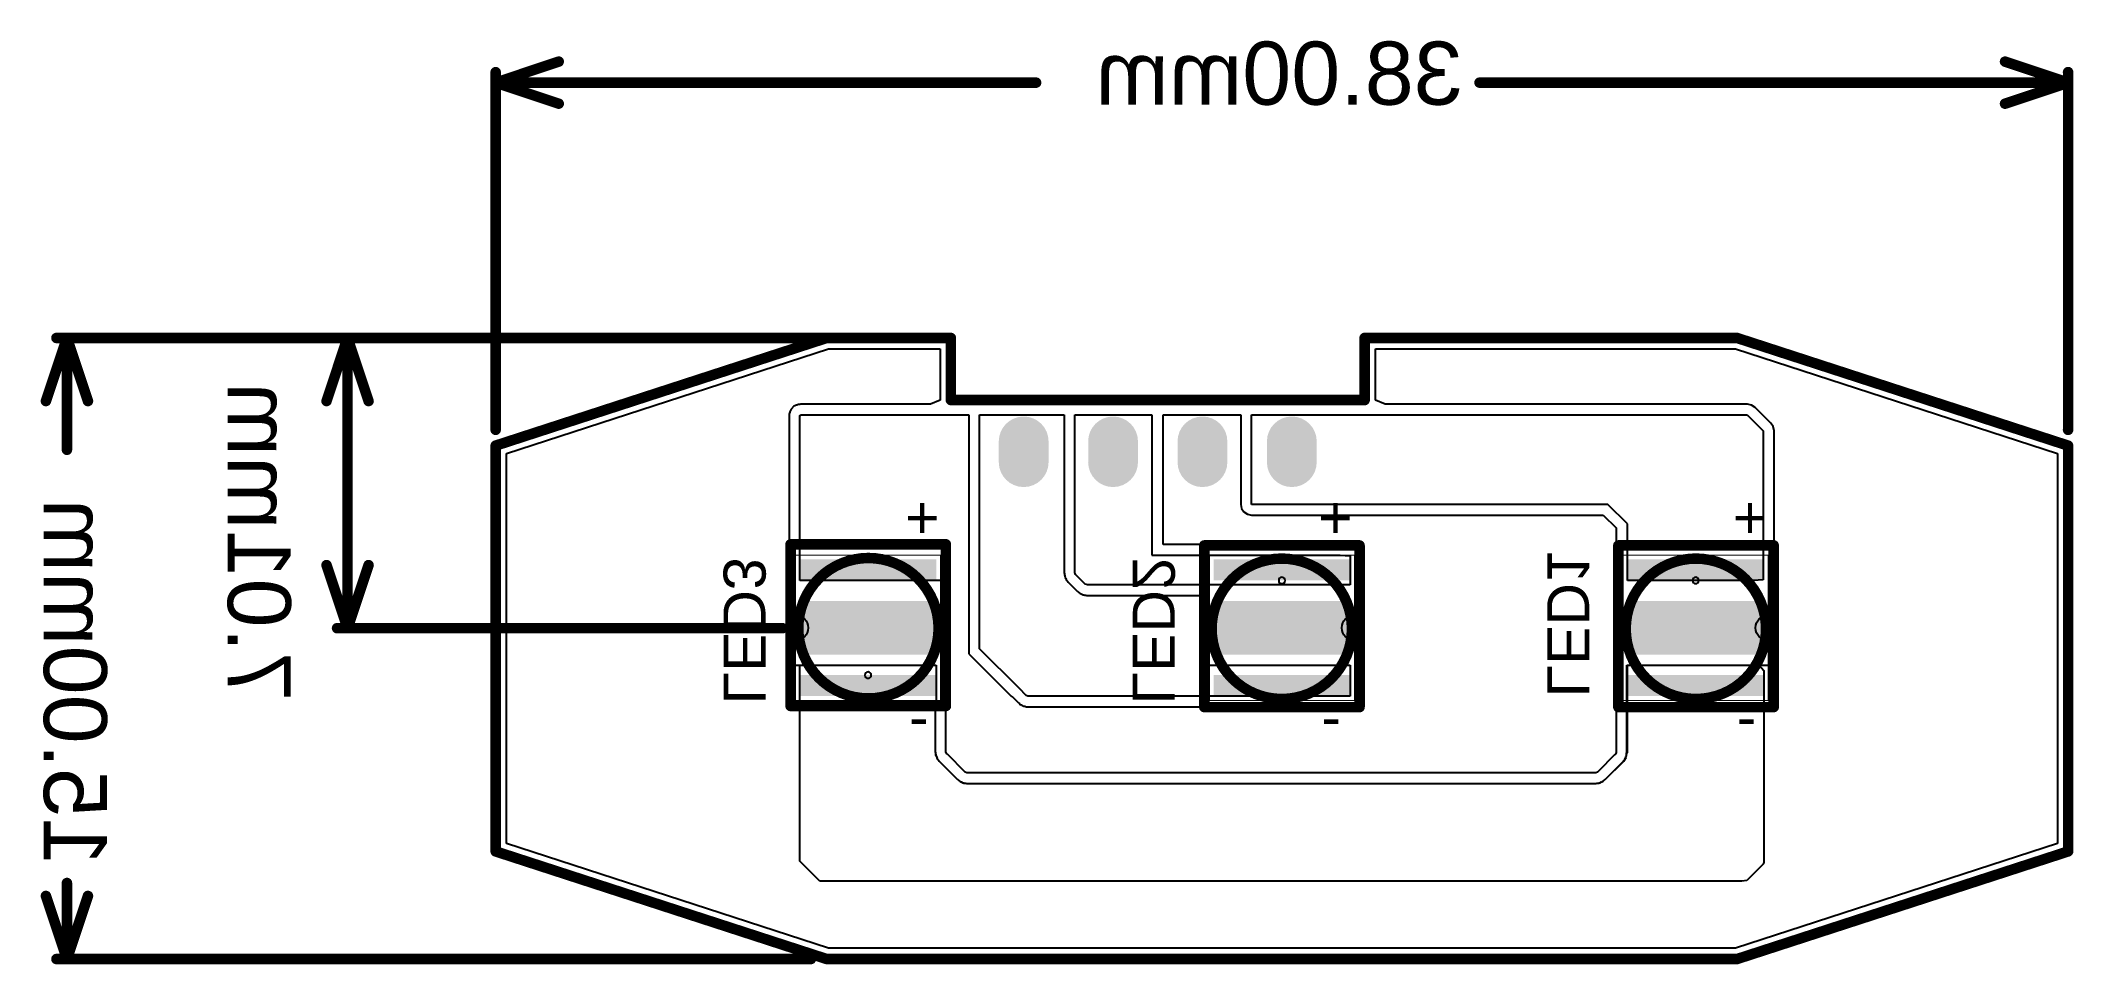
# Model space of a CAD drawing. Header units: inches. Extents: x -49 to 0.1, y -2.7 to 19.6.
import ezdxf

# ---------------------------------------------------------------- set-up
doc = ezdxf.new("R2010")
doc.units = ezdxf.units.IN
for name, color, linetype in [('Board Layer Stack Bottom Overlay', 54, 'Continuous'), ('Board Layer Stack Bottom Solder', 6, 'Continuous'), ('Board Shape', 216, 'Continuous'), ('Bottom Paste', 16, 'Continuous'), ('Copper Layer', 5, 'Continuous'), ('Dimensions', 6, 'Continuous'), ('Fabrication info', 56, 'Continuous')]:
    doc.layers.add(name, color=color, linetype=linetype)
doc.styles.add('Arial', font='', dxfattribs={"height": 0.2})
doc.styles.get('Arial').set_extended_font_data('Arial')

# ---------------------------------------------------------------- blocks, each defined once
blk = doc.blocks.new('T__________B_1')
at = {"layer": 'Board Layer Stack Bottom Solder'}
h = blk.add_hatch(color=6, dxfattribs=at)
edge = h.paths.add_edge_path()
edge.add_arc((-0.033, -0.178), 0.602, 180, 360)
edge.add_line((0.569, -0.178), (0.569, 0.322))
edge.add_arc((-0.033, 0.322), 0.602, 0, 180)
edge.add_line((-0.634, 0.322), (-0.634, -0.178))
at = {"layer": 'Bottom Paste'}
h = blk.add_hatch(color=16, dxfattribs=at)
edge = h.paths.add_edge_path()
edge.add_arc((-0.033, -0.178), 0.5, 180, 360)
edge.add_line((0.467, -0.178), (0.467, 0.322))
edge.add_arc((-0.033, 0.322), 0.5, 0, 180)
edge.add_line((-0.533, 0.322), (-0.533, -0.178))
at = {"layer": 'Copper Layer'}
h = blk.add_hatch(color=5, dxfattribs=at)
edge = h.paths.add_edge_path()
edge.add_arc((-0.033, -0.178), 0.5, 180, 360)
edge.add_line((0.467, -0.178), (0.467, 0.322))
edge.add_arc((-0.033, 0.322), 0.5, 0, 180)
edge.add_line((-0.533, 0.322), (-0.533, -0.178))
blk = doc.blocks.new('T__________B_2')
at = {"layer": 'Board Layer Stack Bottom Solder'}
h = blk.add_hatch(color=6, dxfattribs=at)
edge = h.paths.add_edge_path()
edge.add_arc((-0.11, -0.25), 0.602, 180, 360)
edge.add_line((0.491, -0.25), (0.491, 0.25))
edge.add_arc((-0.11, 0.25), 0.602, 0, 180)
edge.add_line((-0.712, 0.25), (-0.712, -0.25))
at = {"layer": 'Bottom Paste'}
h = blk.add_hatch(color=16, dxfattribs=at)
edge = h.paths.add_edge_path()
edge.add_arc((-0.11, -0.25), 0.5, 180, 360)
edge.add_line((0.39, -0.25), (0.39, 0.25))
edge.add_arc((-0.11, 0.25), 0.5, 0, 180)
edge.add_line((-0.61, 0.25), (-0.61, -0.25))
at = {"layer": 'Copper Layer'}
h = blk.add_hatch(color=5, dxfattribs=at)
edge = h.paths.add_edge_path()
edge.add_arc((-0.11, -0.25), 0.5, 180, 360)
edge.add_line((0.39, -0.25), (0.39, 0.25))
edge.add_arc((-0.11, 0.25), 0.5, 0, 180)
edge.add_line((-0.61, 0.25), (-0.61, -0.25))
blk = doc.blocks.new('T__________B_3')
at = {"layer": 'Board Layer Stack Bottom Solder'}
h = blk.add_hatch(color=6, dxfattribs=at)
edge = h.paths.add_edge_path()
edge.add_arc((0.244, -0.301), 0.602, 180, 360)
edge.add_line((0.846, -0.301), (0.846, 0.199))
edge.add_arc((0.244, 0.199), 0.602, 0, 180)
edge.add_line((-0.357, 0.199), (-0.357, -0.301))
at = {"layer": 'Bottom Paste'}
h = blk.add_hatch(color=16, dxfattribs=at)
edge = h.paths.add_edge_path()
edge.add_arc((0.244, -0.301), 0.5, 180, 360)
edge.add_line((0.744, -0.301), (0.744, 0.199))
edge.add_arc((0.244, 0.199), 0.5, 0, 180)
edge.add_line((-0.256, 0.199), (-0.256, -0.301))
at = {"layer": 'Copper Layer'}
h = blk.add_hatch(color=5, dxfattribs=at)
edge = h.paths.add_edge_path()
edge.add_arc((0.244, -0.301), 0.5, 180, 360)
edge.add_line((0.744, -0.301), (0.744, 0.199))
edge.add_arc((0.244, 0.199), 0.5, 0, 180)
edge.add_line((-0.256, 0.199), (-0.256, -0.301))
blk = doc.blocks.new('T__________B_4')
at = {"layer": 'Board Layer Stack Bottom Solder'}
h = blk.add_hatch(color=6, dxfattribs=at)
edge = h.paths.add_edge_path()
edge.add_arc((0.599, -0.33), 0.602, 180, 360)
edge.add_line((1.2, -0.33), (1.2, 0.17))
edge.add_arc((0.599, 0.17), 0.602, 0, 180)
edge.add_line((-0.003, 0.17), (-0.003, -0.33))
at = {"layer": 'Bottom Paste'}
h = blk.add_hatch(color=16, dxfattribs=at)
edge = h.paths.add_edge_path()
edge.add_arc((0.599, -0.33), 0.5, 180, 360)
edge.add_line((1.099, -0.33), (1.099, 0.17))
edge.add_arc((0.599, 0.17), 0.5, 0, 180)
edge.add_line((0.099, 0.17), (0.099, -0.33))
at = {"layer": 'Copper Layer'}
h = blk.add_hatch(color=5, dxfattribs=at)
edge = h.paths.add_edge_path()
edge.add_arc((0.599, -0.33), 0.5, 180, 360)
edge.add_line((1.099, -0.33), (1.099, 0.17))
edge.add_arc((0.599, 0.17), 0.5, 0, 180)
edge.add_line((0.099, 0.17), (0.099, -0.33))
blk = doc.blocks.new('LED_SPHWH2L3D30CD4QTP3_B_5')
at = {"layer": 'Board Layer Stack Bottom Solder'}
for points in [[(-1.651, 1.651), (-1.143, 1.651), (-1.143, -1.651), (-1.651, -1.651)], [(-0.6477, 1.651), (0.6477, 1.651), (0.6477, -1.651), (-0.6477, -1.651)], [(1.143, 1.651), (1.651, 1.651), (1.651, -1.651), (1.143, -1.651)]]:
    blk.add_hatch(color=6, dxfattribs=at).paths.add_polyline_path(points)
at = {"layer": 'Bottom Paste'}
for points in [[(-1.651, 1.651), (-1.143, 1.651), (-1.143, -1.651), (-1.651, -1.651)], [(-0.6477, 1.651), (0.6477, 1.651), (0.6477, -1.651), (-0.6477, -1.651)], [(1.143, 1.651), (1.651, 1.651), (1.651, -1.651), (1.143, -1.651)]]:
    blk.add_hatch(color=16, dxfattribs=at).paths.add_polyline_path(points)
at = {"layer": 'Copper Layer'}
for points in [[(-1.651, 1.651), (-1.143, 1.651), (-1.143, -1.651), (-1.651, -1.651)], [(-0.6477, 1.651), (0.6477, 1.651), (0.6477, -1.651), (-0.6477, -1.651)], [(1.143, 1.651), (1.651, 1.651), (1.651, -1.651), (1.143, -1.651)]]:
    blk.add_hatch(color=5, dxfattribs=at).paths.add_polyline_path(points)
at = {"layer": 'Fabrication info'}
for points, format in [([(-1.7526, 1.7526, 0.0254, 0.0254, 0), (1.7526, 1.7526, 0.0254, 0.0254, 0)], "xyseb"), ([(-1.7526, 1.7526, 0.0254, 0.0254, 0), (-1.7526, -1.7526, 0.0254, 0.0254, 0)], "xyseb"), ([(0.3048, 1.7526, -1), (-0.3048, 1.7526)], "xyb"), ([(1.7526, 1.7526, 0.0254, 0.0254, 0), (1.7526, -1.7526, 0.0254, 0.0254, 0)], "xyseb"), ([(-1.7526, -1.7526, 0.0254, 0.0254, 0), (1.7526, -1.7526, 0.0254, 0.0254, 0)], "xyseb")]:
    blk.add_lwpolyline(points, format=format, dxfattribs=at)
for points, format in [([(-1.75895, 1.7526, 0.0127, 0.0127, 1), (-1.74625, 1.7526, 0.0127, 0.0127, 1)], "xyseb"), ([(-1.75895, 1.7526, 0.0127, 0.0127, 1), (-1.74625, 1.7526, 0.0127, 0.0127, 1)], "xyseb"), ([(-0.3048, 1.7526, 1), (-0.3048, 1.7526, 1)], "xyb"), ([(0.3048, 1.7526, 1), (0.3048, 1.7526, 1)], "xyb"), ([(1.74625, 1.7526, 0.0127, 0.0127, 1), (1.75895, 1.7526, 0.0127, 0.0127, 1)], "xyseb"), ([(1.74625, 1.7526, 0.0127, 0.0127, 1), (1.75895, 1.7526, 0.0127, 0.0127, 1)], "xyseb"), ([(-1.0668, 0, 1), (-1.2192, 0, 1)], "xyb"), ([(-1.2192, 0, 1), (-1.2192, 0, 1)], "xyb"), ([(-1.0668, 0, 1), (-1.0668, 0, 1)], "xyb"), ([(-1.75895, -1.7526, 0.0127, 0.0127, 1), (-1.74625, -1.7526, 0.0127, 0.0127, 1)], "xyseb"), ([(-1.75895, -1.7526, 0.0127, 0.0127, 1), (-1.74625, -1.7526, 0.0127, 0.0127, 1)], "xyseb"), ([(1.74625, -1.7526, 0.0127, 0.0127, 1), (1.75895, -1.7526, 0.0127, 0.0127, 1)], "xyseb"), ([(1.74625, -1.7526, 0.0127, 0.0127, 1), (1.75895, -1.7526, 0.0127, 0.0127, 1)], "xyseb")]:
    blk.add_lwpolyline(points, format=format, close=True, dxfattribs=at)
blk = doc.blocks.new('LED_SPHWH2L3D30CD4QTP3_B_6')
at = {"layer": 'Board Layer Stack Bottom Solder'}
for points in [[(-1.651, 1.651), (-1.143, 1.651), (-1.143, -1.651), (-1.651, -1.651)], [(-0.6477, 1.651), (0.6477, 1.651), (0.6477, -1.651), (-0.6477, -1.651)], [(1.143, 1.651), (1.651, 1.651), (1.651, -1.651), (1.143, -1.651)]]:
    blk.add_hatch(color=6, dxfattribs=at).paths.add_polyline_path(points)
at = {"layer": 'Bottom Paste'}
for points in [[(-1.651, 1.651), (-1.143, 1.651), (-1.143, -1.651), (-1.651, -1.651)], [(-0.6477, 1.651), (0.6477, 1.651), (0.6477, -1.651), (-0.6477, -1.651)], [(1.143, 1.651), (1.651, 1.651), (1.651, -1.651), (1.143, -1.651)]]:
    blk.add_hatch(color=16, dxfattribs=at).paths.add_polyline_path(points)
at = {"layer": 'Copper Layer'}
for points in [[(-1.651, 1.651), (-1.143, 1.651), (-1.143, -1.651), (-1.651, -1.651)], [(-0.6477, 1.651), (0.6477, 1.651), (0.6477, -1.651), (-0.6477, -1.651)], [(1.143, 1.651), (1.651, 1.651), (1.651, -1.651), (1.143, -1.651)]]:
    blk.add_hatch(color=5, dxfattribs=at).paths.add_polyline_path(points)
at = {"layer": 'Fabrication info'}
for points, format in [([(1.7526, 1.7526, 0.0254, 0.0254, 0), (-1.7526, 1.7526, 0.0254, 0.0254, 0)], "xyseb"), ([(-1.7526, -1.7526, 0.0254, 0.0254, 0), (-1.7526, 1.7526, 0.0254, 0.0254, 0)], "xyseb"), ([(0.3048, 1.7526, -1), (-0.3048, 1.7526)], "xyb"), ([(1.7526, -1.7526, 0.0254, 0.0254, 0), (1.7526, 1.7526, 0.0254, 0.0254, 0)], "xyseb"), ([(1.7526, -1.7526, 0.0254, 0.0254, 0), (-1.7526, -1.7526, 0.0254, 0.0254, 0)], "xyseb")]:
    blk.add_lwpolyline(points, format=format, dxfattribs=at)
for points, format in [([(-1.75895, 1.7526, 0.0127, 0.0127, 1), (-1.74625, 1.7526, 0.0127, 0.0127, 1)], "xyseb"), ([(-1.75895, 1.7526, 0.0127, 0.0127, 1), (-1.74625, 1.7526, 0.0127, 0.0127, 1)], "xyseb"), ([(-0.3048, 1.7526, 1), (-0.3048, 1.7526, 1)], "xyb"), ([(0.3048, 1.7526, 1), (0.3048, 1.7526, 1)], "xyb"), ([(1.74625, 1.7526, 0.0127, 0.0127, 1), (1.75895, 1.7526, 0.0127, 0.0127, 1)], "xyseb"), ([(1.74625, 1.7526, 0.0127, 0.0127, 1), (1.75895, 1.7526, 0.0127, 0.0127, 1)], "xyseb"), ([(-1.0668, 0, 1), (-1.2192, 0, 1)], "xyb"), ([(-1.2192, 0, 1), (-1.2192, 0, 1)], "xyb"), ([(-1.0668, 0, 1), (-1.0668, 0, 1)], "xyb"), ([(-1.75895, -1.7526, 0.0127, 0.0127, 1), (-1.74625, -1.7526, 0.0127, 0.0127, 1)], "xyseb"), ([(-1.75895, -1.7526, 0.0127, 0.0127, 1), (-1.74625, -1.7526, 0.0127, 0.0127, 1)], "xyseb"), ([(1.74625, -1.7526, 0.0127, 0.0127, 1), (1.75895, -1.7526, 0.0127, 0.0127, 1)], "xyseb"), ([(1.74625, -1.7526, 0.0127, 0.0127, 1), (1.75895, -1.7526, 0.0127, 0.0127, 1)], "xyseb")]:
    blk.add_lwpolyline(points, format=format, close=True, dxfattribs=at)
blk = doc.blocks.new('LED_SPHRD2L3DH20E7W41J_B_7')
at = {"layer": 'Board Layer Stack Bottom Solder'}
for points in [[(-1.651, 1.651), (-1.143, 1.651), (-1.143, -1.651), (-1.651, -1.651)], [(-0.6477, 1.651), (0.6477, 1.651), (0.6477, -1.651), (-0.6477, -1.651)], [(1.143, 1.651), (1.651, 1.651), (1.651, -1.651), (1.143, -1.651)]]:
    blk.add_hatch(color=6, dxfattribs=at).paths.add_polyline_path(points)
at = {"layer": 'Bottom Paste'}
for points in [[(-1.651, 1.651), (-1.143, 1.651), (-1.143, -1.651), (-1.651, -1.651)], [(-0.6477, 1.651), (0.6477, 1.651), (0.6477, -1.651), (-0.6477, -1.651)], [(1.143, 1.651), (1.651, 1.651), (1.651, -1.651), (1.143, -1.651)]]:
    blk.add_hatch(color=16, dxfattribs=at).paths.add_polyline_path(points)
at = {"layer": 'Copper Layer'}
for points in [[(-1.651, 1.651), (-1.143, 1.651), (-1.143, -1.651), (-1.651, -1.651)], [(-0.6477, 1.651), (0.6477, 1.651), (0.6477, -1.651), (-0.6477, -1.651)], [(1.143, 1.651), (1.651, 1.651), (1.651, -1.651), (1.143, -1.651)]]:
    blk.add_hatch(color=5, dxfattribs=at).paths.add_polyline_path(points)
at = {"layer": 'Fabrication info'}
for points, format in [([(1.7526, 1.7526, 0.0254, 0.0254, 0), (-1.7526, 1.7526, 0.0254, 0.0254, 0)], "xyseb"), ([(-1.7526, -1.7526, 0.0254, 0.0254, 0), (-1.7526, 1.7526, 0.0254, 0.0254, 0)], "xyseb"), ([(0.3048, 1.7526, -1), (-0.3048, 1.7526)], "xyb"), ([(1.7526, -1.7526, 0.0254, 0.0254, 0), (1.7526, 1.7526, 0.0254, 0.0254, 0)], "xyseb"), ([(1.7526, -1.7526, 0.0254, 0.0254, 0), (-1.7526, -1.7526, 0.0254, 0.0254, 0)], "xyseb")]:
    blk.add_lwpolyline(points, format=format, dxfattribs=at)
for points, format in [([(-1.75895, 1.7526, 0.0127, 0.0127, 1), (-1.74625, 1.7526, 0.0127, 0.0127, 1)], "xyseb"), ([(-1.75895, 1.7526, 0.0127, 0.0127, 1), (-1.74625, 1.7526, 0.0127, 0.0127, 1)], "xyseb"), ([(-0.3048, 1.7526, 1), (-0.3048, 1.7526, 1)], "xyb"), ([(0.3048, 1.7526, 1), (0.3048, 1.7526, 1)], "xyb"), ([(1.74625, 1.7526, 0.0127, 0.0127, 1), (1.75895, 1.7526, 0.0127, 0.0127, 1)], "xyseb"), ([(1.74625, 1.7526, 0.0127, 0.0127, 1), (1.75895, 1.7526, 0.0127, 0.0127, 1)], "xyseb"), ([(-1.0668, 0, 1), (-1.2192, 0, 1)], "xyb"), ([(-1.2192, 0, 1), (-1.2192, 0, 1)], "xyb"), ([(-1.0668, 0, 1), (-1.0668, 0, 1)], "xyb"), ([(-1.75895, -1.7526, 0.0127, 0.0127, 1), (-1.74625, -1.7526, 0.0127, 0.0127, 1)], "xyseb"), ([(-1.75895, -1.7526, 0.0127, 0.0127, 1), (-1.74625, -1.7526, 0.0127, 0.0127, 1)], "xyseb"), ([(1.74625, -1.7526, 0.0127, 0.0127, 1), (1.75895, -1.7526, 0.0127, 0.0127, 1)], "xyseb"), ([(1.74625, -1.7526, 0.0127, 0.0127, 1), (1.75895, -1.7526, 0.0127, 0.0127, 1)], "xyseb")]:
    blk.add_lwpolyline(points, format=format, close=True, dxfattribs=at)

msp = doc.modelspace()

# ---------------------------------------------------------------- linework, layer by layer
at = {"layer": 'Board Layer Stack Bottom Overlay'}
for points in [[(-30.873, 7.417, 0.254, 0.254, 0), (-27.12, 7.417, 0.254, 0.254, 0)], [(-30.873, 3.512, 0.254, 0.254, 0), (-30.873, 7.417, 0.254, 0.254, 0)], [(-27.12, 3.512, 0.254, 0.254, 0), (-27.12, 7.417, 0.254, 0.254, 0)], [(-20.876, 7.391, 0.254, 0.254, 0), (-17.122, 7.391, 0.254, 0.254, 0)], [(-20.876, 3.486, 0.254, 0.254, 0), (-20.876, 7.391, 0.254, 0.254, 0)], [(-17.122, 3.486, 0.254, 0.254, 0), (-17.122, 7.391, 0.254, 0.254, 0)], [(-10.868, 7.391, 0.254, 0.254, 0), (-7.115, 7.391, 0.254, 0.254, 0)], [(-10.868, 3.486, 0.254, 0.254, 0), (-10.868, 7.391, 0.254, 0.254, 0)], [(-7.115, 3.486, 0.254, 0.254, 0), (-7.115, 7.391, 0.254, 0.254, 0)], [(-30.873, 3.512, 0.254, 0.254, 0), (-27.12, 3.512, 0.254, 0.254, 0)], [(-20.876, 3.486, 0.254, 0.254, 0), (-17.122, 3.486, 0.254, 0.254, 0)], [(-10.868, 3.486, 0.254, 0.254, 0), (-7.115, 3.486, 0.254, 0.254, 0)]]:
    msp.add_lwpolyline(points, format="xyseb", dxfattribs=at)
for points in [[(-30.937, 7.417, 0.127, 0.127, 1), (-30.81, 7.417, 0.127, 0.127, 1)], [(-30.937, 7.417, 0.127, 0.127, 1), (-30.81, 7.417, 0.127, 0.127, 1)], [(-27.183, 7.417, 0.127, 0.127, 1), (-27.056, 7.417, 0.127, 0.127, 1)], [(-27.183, 7.417, 0.127, 0.127, 1), (-27.056, 7.417, 0.127, 0.127, 1)], [(-20.939, 7.391, 0.127, 0.127, 1), (-20.812, 7.391, 0.127, 0.127, 1)], [(-20.939, 7.391, 0.127, 0.127, 1), (-20.812, 7.391, 0.127, 0.127, 1)], [(-17.186, 7.391, 0.127, 0.127, 1), (-17.059, 7.391, 0.127, 0.127, 1)], [(-17.186, 7.391, 0.127, 0.127, 1), (-17.059, 7.391, 0.127, 0.127, 1)], [(-10.932, 7.391, 0.127, 0.127, 1), (-10.805, 7.391, 0.127, 0.127, 1)], [(-10.932, 7.391, 0.127, 0.127, 1), (-10.805, 7.391, 0.127, 0.127, 1)], [(-7.178, 7.391, 0.127, 0.127, 1), (-7.051, 7.391, 0.127, 0.127, 1)], [(-7.178, 7.391, 0.127, 0.127, 1), (-7.051, 7.391, 0.127, 0.127, 1)], [(-30.937, 3.512, 0.127, 0.127, 1), (-30.81, 3.512, 0.127, 0.127, 1)], [(-30.937, 3.512, 0.127, 0.127, 1), (-30.81, 3.512, 0.127, 0.127, 1)], [(-27.183, 3.512, 0.127, 0.127, 1), (-27.056, 3.512, 0.127, 0.127, 1)], [(-27.183, 3.512, 0.127, 0.127, 1), (-27.056, 3.512, 0.127, 0.127, 1)], [(-20.939, 3.486, 0.127, 0.127, 1), (-20.812, 3.486, 0.127, 0.127, 1)], [(-20.939, 3.486, 0.127, 0.127, 1), (-20.812, 3.486, 0.127, 0.127, 1)], [(-17.186, 3.486, 0.127, 0.127, 1), (-17.059, 3.486, 0.127, 0.127, 1)], [(-17.186, 3.486, 0.127, 0.127, 1), (-17.059, 3.486, 0.127, 0.127, 1)], [(-10.932, 3.486, 0.127, 0.127, 1), (-10.805, 3.486, 0.127, 0.127, 1)], [(-10.932, 3.486, 0.127, 0.127, 1), (-10.805, 3.486, 0.127, 0.127, 1)], [(-7.178, 3.486, 0.127, 0.127, 1), (-7.051, 3.486, 0.127, 0.127, 1)], [(-7.178, 3.486, 0.127, 0.127, 1), (-7.051, 3.486, 0.127, 0.127, 1)]]:
    msp.add_lwpolyline(points, format="xyseb", close=True, dxfattribs=at)
at = {"layer": 'Board Shape'}
for points in [[(-38, 9.801, 0.254, 0.254, 0), (-30, 12.401, 0.254, 0.254, 0)], [(-30, 12.401, 0.254, 0.254, 0), (-27, 12.401, 0.254, 0.254, 0)], [(-27, 10.901, 0.254, 0.254, 0), (-27, 12.399, 0.254, 0.254, 0)], [(-17, 10.902, 0.254, 0.254, 0), (-17, 12.401, 0.254, 0.254, 0)], [(-17, 12.401, 0.254, 0.254, 0), (-8, 12.401, 0.254, 0.254, 0)], [(-8, 12.401, 0.254, 0.254, 0), (0, 9.801, 0.254, 0.254, 0)], [(-27, 10.901, 0.254, 0.254, 0), (-17, 10.901, 0.254, 0.254, 0)], [(-38, 0, 0.254, 0.254, 0), (-38, 9.801, 0.254, 0.254, 0)], [(0, 0, 0.254, 0.254, 0), (0, 9.801, 0.254, 0.254, 0)], [(-38, 0, 0.254, 0.254, 0), (-30, -2.599, 0.254, 0.254, 0)], [(-8, -2.599, 0.254, 0.254, 0), (0, 0, 0.254, 0.254, 0)], [(-30, -2.599, 0.254, 0.254, 0), (-8, -2.599, 0.254, 0.254, 0)]]:
    msp.add_lwpolyline(points, format="xyseb", dxfattribs=at)
for points in [[(-30.064, 12.401, 0.127, 0.127, 1), (-29.937, 12.401, 0.127, 0.127, 1)], [(-30.064, 12.401, 0.127, 0.127, 1), (-29.937, 12.401, 0.127, 0.127, 1)], [(-27.063, 12.401, 0.127, 0.127, 1), (-26.936, 12.401, 0.127, 0.127, 1)], [(-27.063, 12.399, 0.127, 0.127, 1), (-26.936, 12.399, 0.127, 0.127, 1)], [(-17.064, 12.401, 0.127, 0.127, 1), (-16.937, 12.401, 0.127, 0.127, 1)], [(-17.063, 12.401, 0.127, 0.127, 1), (-16.936, 12.401, 0.127, 0.127, 1)], [(-8.063, 12.401, 0.127, 0.127, 1), (-7.936, 12.401, 0.127, 0.127, 1)], [(-8.063, 12.401, 0.127, 0.127, 1), (-7.936, 12.401, 0.127, 0.127, 1)], [(-27.063, 10.901, 0.127, 0.127, 1), (-26.936, 10.901, 0.127, 0.127, 1)], [(-27.063, 10.901, 0.127, 0.127, 1), (-26.936, 10.901, 0.127, 0.127, 1)], [(-17.064, 10.902, 0.127, 0.127, 1), (-16.937, 10.902, 0.127, 0.127, 1)], [(-17.063, 10.901, 0.127, 0.127, 1), (-16.936, 10.901, 0.127, 0.127, 1)], [(-38.064, 9.801, 0.127, 0.127, 1), (-37.937, 9.801, 0.127, 0.127, 1)], [(-38.064, 9.801, 0.127, 0.127, 1), (-37.937, 9.801, 0.127, 0.127, 1)], [(-0.064, 9.801, 0.127, 0.127, 1), (0.064, 9.801, 0.127, 0.127, 1)], [(-0.064, 9.801, 0.127, 0.127, 1), (0.064, 9.801, 0.127, 0.127, 1)], [(-38.064, 0, 0.127, 0.127, 1), (-37.937, 0, 0.127, 0.127, 1)], [(-38.064, 0, 0.127, 0.127, 1), (-37.937, 0, 0.127, 0.127, 1)], [(-0.064, 0, 0.127, 0.127, 1), (0.064, 0, 0.127, 0.127, 1)], [(-0.064, 0, 0.127, 0.127, 1), (0.064, 0, 0.127, 0.127, 1)], [(-30.064, -2.599, 0.127, 0.127, 1), (-29.937, -2.599, 0.127, 0.127, 1)], [(-30.064, -2.599, 0.127, 0.127, 1), (-29.937, -2.599, 0.127, 0.127, 1)], [(-8.063, -2.599, 0.127, 0.127, 1), (-7.936, -2.599, 0.127, 0.127, 1)], [(-8.063, -2.599, 0.127, 0.127, 1), (-7.936, -2.599, 0.127, 0.127, 1)]]:
    msp.add_lwpolyline(points, format="xyseb", close=True, dxfattribs=at)
at = {"layer": 'Copper Layer'}
for p, q in [((-37.741, 9.613), (-29.959, 12.142)), ((-29.959, 12.142), (-27.259, 12.142)), ((-27.259, 12.142), (-27.259, 10.901)), ((-16.741, 12.142), (-8.041, 12.142)), ((-16.741, 10.902), (-16.741, 12.142)), ((-8.041, 12.142), (-0.259, 9.613)), ((-27.26, 10.9), (-27.491, 10.801)), ((-27.259, 10.901), (-27.26, 10.9)), ((-16.502, 10.8), (-16.741, 10.902)), ((-30.905, 10.541), (-30.91, 10.515)), ((-30.91, 10.515), (-30.91, 6.544)), ((-30.901, 10.587), (-30.905, 10.566)), ((-30.905, 10.566), (-30.905, 10.541)), ((-30.891, 10.611), (-30.901, 10.587)), ((-30.89, 10.615), (-30.891, 10.611)), ((-30.888, 10.618), (-30.89, 10.615)), ((-30.862, 10.681), (-30.888, 10.618)), ((-30.791, 10.752), (-30.862, 10.681)), ((-30.728, 10.778), (-30.791, 10.752)), ((-30.725, 10.78), (-30.728, 10.778)), ((-30.721, 10.781), (-30.725, 10.78)), ((-30.697, 10.791), (-30.721, 10.781)), ((-30.676, 10.795), (-30.697, 10.791)), ((-30.651, 10.795), (-30.676, 10.795)), ((-30.626, 10.8), (-30.651, 10.795)), ((-30.651, 10.515), (-30.649, 10.519)), ((-30.651, 6.544), (-30.651, 10.515)), ((-30.649, 10.519), (-30.643, 10.533)), ((-30.643, 10.533), (-30.629, 10.539)), ((-30.629, 10.539), (-30.626, 10.541)), ((-30.626, 10.541), (-30.626, 10.541)), ((-27.498, 10.8), (-30.626, 10.8)), ((-30.626, 10.541), (-26.568, 10.541)), ((-27.491, 10.801), (-27.498, 10.8)), ((-26.568, 10.541), (-26.568, 4.775)), ((-26.309, 4.897), (-26.309, 10.541)), ((-26.309, 10.541), (-24.262, 10.541)), ((-24.262, 10.541), (-24.262, 6.757)), ((-24.003, 6.757), (-24.003, 10.541)), ((-24.003, 10.541), (-22.139, 10.541)), ((-22.139, 10.541), (-22.139, 7.153)), ((-21.869, 7.412), (-21.869, 10.541)), ((-21.869, 10.541), (-19.995, 10.541)), ((-19.995, 10.541), (-19.995, 8.382)), ((-19.736, 8.382), (-19.736, 10.541)), ((-19.736, 10.541), (-7.773, 10.541)), ((-7.747, 10.8), (-16.502, 10.8)), ((-7.773, 10.541), (-7.749, 10.536)), ((-7.749, 10.536), (-7.729, 10.523)), ((-7.648, 10.78), (-7.747, 10.8)), ((-7.729, 10.523), (-7.384, 10.178)), ((-7.564, 10.724), (-7.648, 10.78)), ((-7.183, 10.343), (-7.564, 10.724)), ((-7.127, 10.259), (-7.183, 10.343)), ((-7.384, 10.178), (-7.371, 10.158)), ((-7.371, 10.158), (-7.366, 10.134)), ((-7.366, 10.134), (-7.366, 6.561)), ((-7.107, 10.16), (-7.127, 10.259)), ((-7.107, 7.306), (-7.107, 10.16)), ((-37.741, 0.188), (-37.741, 9.613)), ((-0.259, 9.613), (-0.259, 0.188)), ((-19.995, 8.382), (-19.975, 8.283)), ((-11.125, 8.382), (-19.736, 8.382)), ((-10.651, 7.908), (-11.125, 8.382)), ((-19.975, 8.283), (-19.919, 8.199)), ((-19.919, 8.199), (-19.835, 8.143)), ((-19.835, 8.143), (-19.736, 8.123)), ((-19.736, 8.123), (-11.232, 8.123)), ((-11.232, 8.123), (-10.922, 7.813)), ((-10.651, 6.544), (-10.651, 7.908)), ((-17.592, 7.412), (-21.869, 7.412)), ((-17.587, 7.411), (-17.592, 7.412)), ((-17.582, 7.412), (-17.587, 7.411)), ((-17.339, 7.402), (-17.582, 7.412)), ((-17.298, 7.392), (-17.339, 7.402)), ((-17.257, 7.386), (-17.298, 7.392)), ((-17.25, 7.381), (-17.257, 7.386)), ((-17.24, 7.379), (-17.25, 7.381)), ((-17.207, 7.354), (-17.24, 7.379)), ((-10.922, 7.813), (-10.922, 4.499)), ((-22.139, 7.153), (-17.592, 7.153)), ((-17.592, 7.153), (-17.349, 7.143)), ((-17.349, 7.143), (-17.349, 7.139)), ((-17.349, 7.139), (-17.349, 6.44)), ((-17.172, 7.332), (-17.207, 7.354)), ((-17.166, 7.325), (-17.172, 7.332)), ((-17.159, 7.319), (-17.166, 7.325)), ((-17.151, 7.306), (-17.159, 7.319)), ((-17.095, 7.306), (-17.151, 7.306)), ((-17.09, 7.147), (-17.095, 7.306)), ((-17.09, 7.146), (-17.09, 7.147)), ((-17.09, 7.139), (-17.09, 7.146)), ((-17.09, 7.054), (-17.09, 7.139)), ((-17.09, 6.44), (-17.09, 7.054)), ((-7.095, 7.306), (-7.107, 7.306)), ((-7.095, 6.29), (-7.095, 7.306)), ((-30.91, 6.544), (-30.905, 6.519)), ((-30.905, 6.519), (-30.905, 6.29)), ((-27.12, 6.544), (-30.651, 6.544)), ((-27.12, 6.302), (-27.12, 6.544)), ((-24.262, 6.757), (-24.262, 6.757)), ((-24.262, 6.757), (-24.262, 6.731)), ((-24.262, 6.731), (-24.257, 6.706)), ((-24.257, 6.706), (-24.257, 6.68)), ((-24.257, 6.68), (-24.247, 6.657)), ((-24.247, 6.657), (-24.247, 6.654)), ((-24.247, 6.654), (-24.247, 6.652)), ((-24.247, 6.652), (-24.246, 6.651)), ((-24.246, 6.651), (-24.242, 6.632)), ((-24.242, 6.632), (-24.241, 6.631)), ((-24.241, 6.631), (-24.241, 6.631)), ((-24.241, 6.631), (-24.234, 6.612)), ((-24.234, 6.612), (-24.225, 6.59)), ((-24.225, 6.59), (-24.225, 6.59)), ((-24.225, 6.59), (-24.224, 6.588)), ((-24.224, 6.588), (-24.21, 6.567)), ((-24.21, 6.567), (-24.2, 6.544)), ((-24.2, 6.544), (-24.182, 6.526)), ((-24.182, 6.526), (-24.168, 6.504)), ((-24.168, 6.504), (-23.938, 6.274)), ((-24.003, 6.731), (-24.003, 6.757)), ((-24.003, 6.757), (-24.003, 6.757)), ((-24.002, 6.73), (-24.003, 6.731)), ((-23.994, 6.711), (-24.002, 6.73)), ((-23.985, 6.689), (-23.994, 6.711)), ((-23.994, 6.711), (-23.994, 6.711)), ((-23.994, 6.711), (-23.994, 6.711)), ((-23.985, 6.688), (-23.985, 6.689)), ((-23.755, 6.458), (-23.985, 6.688)), ((-23.754, 6.457), (-23.755, 6.458)), ((-23.718, 6.443), (-23.754, 6.457)), ((-23.713, 6.44), (-23.718, 6.443)), ((-23.718, 6.443), (-23.718, 6.443)), ((-23.718, 6.443), (-23.718, 6.443)), ((-23.711, 6.44), (-23.713, 6.44)), ((-17.349, 6.44), (-23.711, 6.44)), ((-17.095, 6.415), (-17.09, 6.44)), ((-17.095, 4.524), (-17.095, 6.415)), ((-7.613, 6.544), (-10.651, 6.544)), ((-7.366, 6.561), (-7.613, 6.544)), ((-30.905, 6.29), (-30.905, 4.499)), ((-27.095, 6.302), (-27.12, 6.302)), ((-27.095, 4.499), (-27.095, 6.302)), ((-23.938, 6.274), (-23.917, 6.26)), ((-23.917, 6.26), (-23.899, 6.242)), ((-23.899, 6.242), (-23.875, 6.232)), ((-23.875, 6.232), (-23.854, 6.218)), ((-23.854, 6.218), (-23.853, 6.218)), ((-23.853, 6.218), (-23.818, 6.203)), ((-23.818, 6.203), (-23.812, 6.201)), ((-23.812, 6.201), (-23.812, 6.201)), ((-23.812, 6.201), (-23.811, 6.2)), ((-23.811, 6.2), (-23.785, 6.195)), ((-23.785, 6.195), (-23.762, 6.186)), ((-23.762, 6.186), (-23.736, 6.186)), ((-23.736, 6.186), (-23.711, 6.181)), ((-23.711, 6.181), (-20.905, 6.181)), ((-20.905, 6.181), (-20.905, 4.499)), ((-7.095, 4.499), (-7.095, 6.29)), ((-30.905, 4.499), (-27.354, 4.499)), ((-30.651, -0.21), (-30.651, 4.499)), ((-30.651, 4.499), (-27.354, 4.499)), ((-27.354, 4.499), (-27.354, 3.594)), ((-27.354, 4.499), (-27.354, 3.602)), ((-27.095, 3.496), (-27.095, 4.499)), ((-26.568, 4.775), (-25.543, 3.75)), ((-25.345, 3.933), (-26.309, 4.897)), ((-20.905, 4.499), (-17.349, 4.499)), ((-17.349, 4.499), (-17.349, 4.473)), ((-17.349, 4.473), (-17.349, 3.775)), ((-17.09, 4.499), (-17.095, 4.524)), ((-17.09, 3.75), (-17.09, 4.499)), ((-10.922, 4.499), (-10.922, 2.39)), ((-10.663, 2.39), (-10.663, 4.499)), ((-10.663, 4.499), (-7.095, 4.499)), ((-10.651, 2.379), (-10.651, 4.499)), ((-10.651, 4.499), (-7.469, 4.499)), ((-7.469, 4.499), (-7.349, 4.372)), ((-25.18, 3.768), (-25.345, 3.933)), ((-7.349, 4.372), (-7.349, 1.718)), ((-27.359, 3.595), (-27.379, 3.496)), ((-27.379, 3.496), (-27.379, 2.408)), ((-27.374, 3.495), (-27.379, 3.47)), ((-27.379, 3.47), (-27.379, 2.408)), ((-27.369, 3.546), (-27.374, 3.521)), ((-27.374, 3.521), (-27.374, 3.495)), ((-27.359, 3.57), (-27.369, 3.546)), ((-27.354, 3.602), (-27.359, 3.595)), ((-27.354, 3.594), (-27.359, 3.57)), ((-27.12, 3.47), (-27.115, 3.496)), ((-27.12, 2.408), (-27.12, 3.47)), ((-27.115, 3.496), (-27.095, 3.496)), ((-25.543, 3.75), (-25.528, 3.75)), ((-25.528, 3.75), (-25.363, 3.585)), ((-25.363, 3.585), (-25.342, 3.57)), ((-25.342, 3.57), (-25.324, 3.552)), ((-25.324, 3.552), (-25.3, 3.543)), ((-25.3, 3.543), (-25.279, 3.528)), ((-25.279, 3.528), (-25.278, 3.528)), ((-25.278, 3.528), (-25.237, 3.511)), ((-25.237, 3.511), (-25.235, 3.51)), ((-25.235, 3.51), (-25.21, 3.505)), ((-25.21, 3.505), (-25.187, 3.496)), ((-25.187, 3.496), (-25.161, 3.496)), ((-25.178, 3.767), (-25.18, 3.768)), ((-25.18, 3.768), (-25.18, 3.768)), ((-25.18, 3.768), (-25.18, 3.768)), ((-25.138, 3.75), (-25.178, 3.767)), ((-25.161, 3.496), (-25.136, 3.491)), ((-25.136, 3.75), (-25.138, 3.75)), ((-25.123, 3.75), (-25.136, 3.75)), ((-25.136, 3.75), (-25.136, 3.75)), ((-25.136, 3.491), (-21.255, 3.491)), ((-25.111, 3.75), (-25.123, 3.75)), ((-21.255, 3.75), (-25.111, 3.75)), ((-17.375, 3.75), (-21.255, 3.75)), ((-21.255, 3.491), (-17.375, 3.491)), ((-17.349, 3.75), (-17.375, 3.75)), ((-17.375, 3.75), (-17.375, 3.75)), ((-17.375, 3.491), (-17.375, 3.491)), ((-17.375, 3.491), (-17.349, 3.491)), ((-17.349, 3.775), (-17.349, 3.75)), ((-17.349, 3.491), (-17.324, 3.496)), ((-17.324, 3.496), (-17.095, 3.496)), ((-17.095, 3.725), (-17.09, 3.75)), ((-17.095, 3.496), (-17.095, 3.725)), ((-27.379, 2.408), (-27.374, 2.383)), ((-27.379, 2.408), (-27.374, 2.383)), ((-27.374, 2.383), (-27.374, 2.357)), ((-27.374, 2.383), (-27.374, 2.357)), ((-27.374, 2.357), (-27.364, 2.334)), ((-27.374, 2.357), (-27.369, 2.334)), ((-27.369, 2.334), (-27.359, 2.31)), ((-27.364, 2.334), (-27.359, 2.309)), ((-27.359, 2.31), (-27.359, 2.309)), ((-27.359, 2.309), (-27.358, 2.308)), ((-27.359, 2.309), (-27.358, 2.308)), ((-27.358, 2.308), (-27.341, 2.267)), ((-27.358, 2.308), (-27.341, 2.267)), ((-27.341, 2.267), (-27.341, 2.265)), ((-27.341, 2.267), (-27.341, 2.265)), ((-27.341, 2.265), (-27.327, 2.244)), ((-27.341, 2.265), (-27.34, 2.264)), ((-27.34, 2.264), (-27.33, 2.24)), ((-27.33, 2.24), (-27.33, 2.24)), ((-27.33, 2.24), (-27.317, 2.221)), ((-27.327, 2.244), (-27.317, 2.22)), ((-27.317, 2.221), (-27.299, 2.202)), ((-27.317, 2.22), (-27.299, 2.202)), ((-27.299, 2.202), (-27.285, 2.181)), ((-27.299, 2.202), (-27.285, 2.181)), ((-27.285, 2.181), (-26.837, 1.734)), ((-27.285, 2.181), (-26.837, 1.734)), ((-27.119, 2.407), (-27.12, 2.408)), ((-27.12, 2.408), (-27.12, 2.408)), ((-27.102, 2.366), (-27.119, 2.407)), ((-27.102, 2.364), (-27.102, 2.366)), ((-27.084, 2.346), (-27.102, 2.364)), ((-27.102, 2.364), (-27.102, 2.364)), ((-27.102, 2.364), (-27.102, 2.364)), ((-26.654, 1.917), (-27.084, 2.346)), ((-27.084, 2.346), (-27.084, 2.346)), ((-10.958, 2.329), (-11.352, 1.935)), ((-11.187, 1.734), (-10.739, 2.181)), ((-11.168, 1.752), (-10.757, 2.163)), ((-10.94, 2.347), (-10.958, 2.329)), ((-10.958, 2.329), (-10.958, 2.329)), ((-10.923, 2.389), (-10.94, 2.348)), ((-10.94, 2.348), (-10.94, 2.347)), ((-10.94, 2.347), (-10.94, 2.347)), ((-10.922, 2.39), (-10.923, 2.389)), ((-10.757, 2.163), (-10.743, 2.185)), ((-10.743, 2.185), (-10.725, 2.203)), ((-10.739, 2.181), (-10.683, 2.265)), ((-10.739, 2.181), (-10.739, 2.181)), ((-10.725, 2.203), (-10.711, 2.223)), ((-10.711, 2.223), (-10.702, 2.246)), ((-10.702, 2.246), (-10.701, 2.247)), ((-10.701, 2.247), (-10.7, 2.249)), ((-10.7, 2.249), (-10.684, 2.29)), ((-10.684, 2.29), (-10.683, 2.291)), ((-10.683, 2.265), (-10.663, 2.365)), ((-10.683, 2.291), (-10.682, 2.292)), ((-10.682, 2.292), (-10.673, 2.316)), ((-10.673, 2.316), (-10.668, 2.34)), ((-10.668, 2.365), (-10.663, 2.39)), ((-10.668, 2.34), (-10.668, 2.365)), ((-10.663, 2.367), (-10.651, 2.379)), ((-10.663, 2.365), (-10.663, 2.367)), ((-26.837, 1.734), (-26.816, 1.72)), ((-26.837, 1.734), (-26.816, 1.72)), ((-26.816, 1.72), (-26.798, 1.702)), ((-26.816, 1.72), (-26.798, 1.702)), ((-26.798, 1.702), (-26.775, 1.692)), ((-26.798, 1.702), (-26.778, 1.688)), ((-26.778, 1.688), (-26.778, 1.688)), ((-26.778, 1.688), (-26.755, 1.679)), ((-26.775, 1.692), (-26.753, 1.678)), ((-26.755, 1.679), (-26.753, 1.678)), ((-26.753, 1.678), (-26.752, 1.677)), ((-26.753, 1.678), (-26.752, 1.677)), ((-26.752, 1.677), (-26.711, 1.66)), ((-26.752, 1.677), (-26.711, 1.66)), ((-26.711, 1.66), (-26.71, 1.66)), ((-26.711, 1.66), (-26.71, 1.66)), ((-26.71, 1.66), (-26.685, 1.655)), ((-26.71, 1.66), (-26.708, 1.659)), ((-26.708, 1.659), (-26.685, 1.65)), ((-26.685, 1.655), (-26.661, 1.645)), ((-26.685, 1.65), (-26.661, 1.645)), ((-26.661, 1.645), (-26.636, 1.645)), ((-26.661, 1.645), (-26.636, 1.645)), ((-26.653, 1.917), (-26.654, 1.917)), ((-26.654, 1.917), (-26.654, 1.917)), ((-26.654, 1.917), (-26.654, 1.917)), ((-26.612, 1.9), (-26.653, 1.917)), ((-26.636, 1.645), (-26.611, 1.64)), ((-26.636, 1.645), (-26.611, 1.64)), ((-26.611, 1.899), (-26.612, 1.9)), ((-11.439, 1.899), (-26.611, 1.899)), ((-26.611, 1.899), (-26.611, 1.899)), ((-26.611, 1.899), (-26.611, 1.899)), ((-26.611, 1.64), (-11.413, 1.64)), ((-26.611, 1.64), (-11.413, 1.64)), ((-11.413, 1.899), (-11.439, 1.899)), ((-11.439, 1.899), (-11.439, 1.899)), ((-11.412, 1.9), (-11.413, 1.899)), ((-11.413, 1.64), (-11.388, 1.645)), ((-11.413, 1.64), (-11.388, 1.645)), ((-11.371, 1.917), (-11.412, 1.9)), ((-11.388, 1.645), (-11.363, 1.645)), ((-11.388, 1.645), (-11.363, 1.645)), ((-11.37, 1.917), (-11.371, 1.917)), ((-11.352, 1.935), (-11.37, 1.917)), ((-11.363, 1.645), (-11.339, 1.65)), ((-11.363, 1.645), (-11.357, 1.647)), ((-11.357, 1.647), (-11.35, 1.648)), ((-11.352, 1.935), (-11.352, 1.935)), ((-11.35, 1.648), (-11.333, 1.656)), ((-11.35, 1.648), (-11.35, 1.648)), ((-11.339, 1.65), (-11.315, 1.659)), ((-11.333, 1.656), (-11.314, 1.66)), ((-11.315, 1.659), (-11.314, 1.66)), ((-11.314, 1.66), (-11.313, 1.66)), ((-11.314, 1.66), (-11.313, 1.66)), ((-11.313, 1.66), (-11.272, 1.677)), ((-11.313, 1.66), (-11.272, 1.677)), ((-11.272, 1.677), (-11.271, 1.678)), ((-11.272, 1.677), (-11.271, 1.678)), ((-11.271, 1.678), (-11.249, 1.692)), ((-11.271, 1.678), (-11.269, 1.679)), ((-11.269, 1.679), (-11.246, 1.688)), ((-11.249, 1.692), (-11.226, 1.702)), ((-11.246, 1.688), (-11.226, 1.702)), ((-11.246, 1.688), (-11.246, 1.688)), ((-11.226, 1.702), (-11.208, 1.72)), ((-11.226, 1.702), (-11.208, 1.72)), ((-11.208, 1.72), (-11.187, 1.734)), ((-11.208, 1.72), (-11.187, 1.734)), ((-11.187, 1.734), (-11.168, 1.752)), ((-11.168, 1.752), (-11.168, 1.752)), ((-7.349, 1.718), (-7.349, -0.262)), ((-29.959, -2.34), (-37.741, 0.188)), ((-0.259, 0.188), (-8.041, -2.34)), ((-30.646, -0.233), (-30.651, -0.21)), ((-30.633, -0.253), (-30.646, -0.233)), ((-30.184, -0.703), (-30.633, -0.253)), ((-7.367, -0.306), (-7.764, -0.703)), ((-7.354, -0.286), (-7.367, -0.306)), ((-7.349, -0.262), (-7.354, -0.286)), ((-30.164, -0.716), (-30.184, -0.703)), ((-30.14, -0.721), (-30.164, -0.716)), ((-12.955, -0.721), (-30.14, -0.721)), ((-9.532, -0.721), (-12.955, -0.721)), ((-7.883, -0.721), (-9.532, -0.721)), ((-7.764, -0.703), (-7.883, -0.721)), ((-7.764, -0.703), (-7.764, -0.703)), ((-8.041, -2.34), (-29.959, -2.34))]:
    msp.add_line(p, q, dxfattribs=at)
at = {"layer": 'Dimensions'}
for points in [[(-38, 18.567, 0.254, 0.254, 0), (-36.476, 19.075, 0.254, 0.254, 0)], [(-1.524, 19.075, 0.254, 0.254, 0), (0, 18.567, 0.254, 0.254, 0)], [(-38, 10.182, 0.254, 0.254, 0), (-38, 18.821, 0.254, 0.254, 0)], [(-38, 18.567, 0.254, 0.254, 0), (-24.94, 18.567, 0.254, 0.254, 0)], [(-38, 18.567, 0.254, 0.254, 0), (-36.476, 18.059, 0.254, 0.254, 0)], [(-14.224, 18.567, 0.254, 0.254, 0), (0, 18.567, 0.254, 0.254, 0)], [(-1.524, 18.059, 0.254, 0.254, 0), (0, 18.567, 0.254, 0.254, 0)], [(0, 10.182, 0.254, 0.254, 0), (0, 18.821, 0.254, 0.254, 0)], [(-48.87, 10.877, 0.254, 0.254, 0), (-48.362, 12.401, 0.254, 0.254, 0)], [(-48.616, 12.401, 0.254, 0.254, 0), (-30.381, 12.401, 0.254, 0.254, 0)], [(-48.362, 12.401, 0.254, 0.254, 0), (-47.854, 10.877, 0.254, 0.254, 0)], [(-48.362, 9.7, 0.254, 0.254, 0), (-48.362, 12.401, 0.254, 0.254, 0)], [(-42.088, 10.877, 0.254, 0.254, 0), (-41.58, 12.401, 0.254, 0.254, 0)], [(-41.834, 12.401, 0.254, 0.254, 0), (-27.381, 12.401, 0.254, 0.254, 0)], [(-41.58, 12.401, 0.254, 0.254, 0), (-41.072, 10.877, 0.254, 0.254, 0)], [(-41.58, 8.896, 0.254, 0.254, 0), (-41.58, 12.401, 0.254, 0.254, 0)], [(-41.58, 5.391, 0.254, 0.254, 0), (-41.58, 8.896, 0.254, 0.254, 0)], [(-42.088, 6.915, 0.254, 0.254, 0), (-41.58, 5.391, 0.254, 0.254, 0)], [(-41.58, 5.391, 0.254, 0.254, 0), (-41.072, 6.915, 0.254, 0.254, 0)], [(-41.834, 5.391, 0.254, 0.254, 0), (-31.068, 5.391, 0.254, 0.254, 0)], [(-48.87, -1.075, 0.254, 0.254, 0), (-48.362, -2.599, 0.254, 0.254, 0)], [(-48.362, -2.599, 0.254, 0.254, 0), (-48.362, -0.762, 0.254, 0.254, 0)], [(-48.362, -2.599, 0.254, 0.254, 0), (-47.854, -1.075, 0.254, 0.254, 0)], [(-48.616, -2.599, 0.254, 0.254, 0), (-30.381, -2.599, 0.254, 0.254, 0)]]:
    msp.add_lwpolyline(points, format="xyseb", dxfattribs=at)
for points in [[(-36.54, 19.075, 0.127, 0.127, 1), (-36.413, 19.075, 0.127, 0.127, 1)], [(-1.587, 19.075, 0.127, 0.127, 1), (-1.46, 19.075, 0.127, 0.127, 1)], [(-38.064, 18.821, 0.127, 0.127, 1), (-37.937, 18.821, 0.127, 0.127, 1)], [(-38.064, 18.567, 0.127, 0.127, 1), (-37.937, 18.567, 0.127, 0.127, 1)], [(-38.064, 18.567, 0.127, 0.127, 1), (-37.937, 18.567, 0.127, 0.127, 1)], [(-38.064, 18.567, 0.127, 0.127, 1), (-37.937, 18.567, 0.127, 0.127, 1)], [(-25.003, 18.567, 0.127, 0.127, 1), (-24.876, 18.567, 0.127, 0.127, 1)], [(-14.287, 18.567, 0.127, 0.127, 1), (-14.161, 18.567, 0.127, 0.127, 1)], [(-0.064, 18.821, 0.127, 0.127, 1), (0.064, 18.821, 0.127, 0.127, 1)], [(-0.064, 18.567, 0.127, 0.127, 1), (0.064, 18.567, 0.127, 0.127, 1)], [(-0.064, 18.567, 0.127, 0.127, 1), (0.064, 18.567, 0.127, 0.127, 1)], [(-0.064, 18.567, 0.127, 0.127, 1), (0.064, 18.567, 0.127, 0.127, 1)], [(-36.54, 18.059, 0.127, 0.127, 1), (-36.413, 18.059, 0.127, 0.127, 1)], [(-1.587, 18.059, 0.127, 0.127, 1), (-1.46, 18.059, 0.127, 0.127, 1)], [(-48.679, 12.401, 0.127, 0.127, 1), (-48.552, 12.401, 0.127, 0.127, 1)], [(-48.425, 12.401, 0.127, 0.127, 1), (-48.298, 12.401, 0.127, 0.127, 1)], [(-48.425, 12.401, 0.127, 0.127, 1), (-48.298, 12.401, 0.127, 0.127, 1)], [(-48.425, 12.401, 0.127, 0.127, 1), (-48.298, 12.401, 0.127, 0.127, 1)], [(-41.897, 12.401, 0.127, 0.127, 1), (-41.77, 12.401, 0.127, 0.127, 1)], [(-41.643, 12.401, 0.127, 0.127, 1), (-41.516, 12.401, 0.127, 0.127, 1)], [(-41.643, 12.401, 0.127, 0.127, 1), (-41.516, 12.401, 0.127, 0.127, 1)], [(-41.643, 12.401, 0.127, 0.127, 1), (-41.516, 12.401, 0.127, 0.127, 1)], [(-30.445, 12.401, 0.127, 0.127, 1), (-30.318, 12.401, 0.127, 0.127, 1)], [(-27.444, 12.401, 0.127, 0.127, 1), (-27.317, 12.401, 0.127, 0.127, 1)], [(-48.933, 10.877, 0.127, 0.127, 1), (-48.806, 10.877, 0.127, 0.127, 1)], [(-47.917, 10.877, 0.127, 0.127, 1), (-47.79, 10.877, 0.127, 0.127, 1)], [(-42.151, 10.877, 0.127, 0.127, 1), (-42.024, 10.877, 0.127, 0.127, 1)], [(-41.135, 10.877, 0.127, 0.127, 1), (-41.008, 10.877, 0.127, 0.127, 1)], [(-48.425, 9.7, 0.127, 0.127, 1), (-48.298, 9.7, 0.127, 0.127, 1)], [(-38.064, 10.182, 0.127, 0.127, 1), (-37.937, 10.182, 0.127, 0.127, 1)], [(-0.064, 10.182, 0.127, 0.127, 1), (0.064, 10.182, 0.127, 0.127, 1)], [(-41.643, 8.896, 0.127, 0.127, 1), (-41.516, 8.896, 0.127, 0.127, 1)], [(-41.643, 8.896, 0.127, 0.127, 1), (-41.516, 8.896, 0.127, 0.127, 1)], [(-42.151, 6.915, 0.127, 0.127, 1), (-42.024, 6.915, 0.127, 0.127, 1)], [(-41.135, 6.915, 0.127, 0.127, 1), (-41.008, 6.915, 0.127, 0.127, 1)], [(-27.296, 5.391, 0.254, 0.254, 1), (-30.687, 5.391, 0.254, 0.254, 1)], [(-17.307, 5.377, 0.254, 0.254, 1), (-20.698, 5.377, 0.254, 0.254, 1)], [(-7.3, 5.377, 0.254, 0.254, 1), (-10.691, 5.377, 0.254, 0.254, 1)], [(-41.897, 5.391, 0.127, 0.127, 1), (-41.77, 5.391, 0.127, 0.127, 1)], [(-41.643, 5.391, 0.127, 0.127, 1), (-41.516, 5.391, 0.127, 0.127, 1)], [(-41.643, 5.391, 0.127, 0.127, 1), (-41.516, 5.391, 0.127, 0.127, 1)], [(-41.643, 5.391, 0.127, 0.127, 1), (-41.516, 5.391, 0.127, 0.127, 1)], [(-31.132, 5.391, 0.127, 0.127, 1), (-31.005, 5.391, 0.127, 0.127, 1)], [(-30.751, 5.391, 0.127, 0.127, 1), (-30.624, 5.391, 0.127, 0.127, 1)], [(-27.359, 5.391, 0.127, 0.127, 1), (-27.232, 5.391, 0.127, 0.127, 1)], [(-20.762, 5.377, 0.127, 0.127, 1), (-20.635, 5.377, 0.127, 0.127, 1)], [(-17.37, 5.377, 0.127, 0.127, 1), (-17.243, 5.377, 0.127, 0.127, 1)], [(-10.754, 5.377, 0.127, 0.127, 1), (-10.627, 5.377, 0.127, 0.127, 1)], [(-7.363, 5.377, 0.127, 0.127, 1), (-7.236, 5.377, 0.127, 0.127, 1)], [(-48.933, -1.075, 0.127, 0.127, 1), (-48.806, -1.075, 0.127, 0.127, 1)], [(-48.425, -0.762, 0.127, 0.127, 1), (-48.298, -0.762, 0.127, 0.127, 1)], [(-47.917, -1.075, 0.127, 0.127, 1), (-47.79, -1.075, 0.127, 0.127, 1)], [(-48.679, -2.599, 0.127, 0.127, 1), (-48.552, -2.599, 0.127, 0.127, 1)], [(-48.425, -2.599, 0.127, 0.127, 1), (-48.298, -2.599, 0.127, 0.127, 1)], [(-48.425, -2.599, 0.127, 0.127, 1), (-48.298, -2.599, 0.127, 0.127, 1)], [(-48.425, -2.599, 0.127, 0.127, 1), (-48.298, -2.599, 0.127, 0.127, 1)], [(-30.445, -2.599, 0.127, 0.127, 1), (-30.318, -2.599, 0.127, 0.127, 1)]]:
    msp.add_lwpolyline(points, format="xyseb", close=True, dxfattribs=at)

# ---------------------------------------------------------------- block references
for name, p, rotation in [('T__________B_1', (-25.273, 9.724), 180), ('T__________B_2', (-23.19, 9.652), 180), ('T__________B_3', (-20.676, 9.601), 180), ('T__________B_4', (-18.161, 9.572), 180), ('LED_SPHWH2L3D30CD4QTP3_B_5', (-29, 5.401), 90), ('LED_SPHRD2L3DH20E7W41J_B_7', (-19, 5.401), 270), ('LED_SPHWH2L3D30CD4QTP3_B_6', (-9, 5.401), 270)]:
    msp.add_blockref(name, p, dxfattribs=dict(rotation=rotation))

# ---------------------------------------------------------------- texts
at = {"layer": 'Board Layer Stack Bottom Overlay', "style": 'Arial', "text_generation_flag": 2}
for p in [(-27.277, 7.56), (-17.292, 7.56), (-7.273, 7.56)]:
    msp.add_text('+', height=1.016, dxfattribs=at).set_placement(p)
for s, rotation, p in [('LED3', 270, (-32.493, 3.551)), ('LED2', 270, (-22.604, 3.551)), ('LED1', 270, (-12.586, 3.721)), ('-', 180, (-28.009, 3.526)), ('-', 180, (-18.046, 3.526)), ('-', 180, (-8.009, 3.526))]:
    msp.add_text(s, height=1.016, rotation=rotation, dxfattribs=at).set_placement(p)
at = {"layer": 'Dimensions', "style": 'Arial', "text_generation_flag": 2}
for s, rotation, p in [('38.00mm', 360, (-14.63, 18.034)), ('7.01mm', 270, (-44.475, 3.632)), ('15.00mm', 270, (-48.92, -0.356))]:
    msp.add_text(s, height=1.524, rotation=rotation, dxfattribs=at).set_placement(p)

doc.saveas('drawing.dxf')
